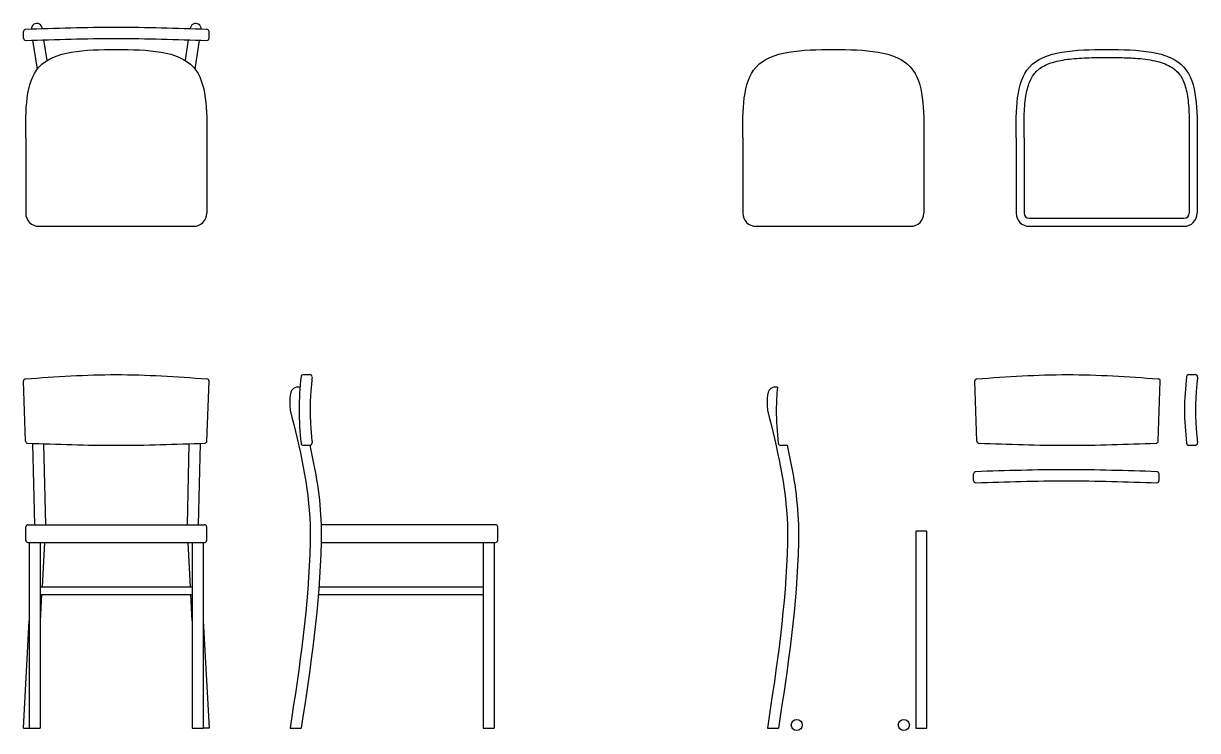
# Model space of a CAD drawing. Header units: millimetres. Extents: x 101 to 1709, y 35 to 1753.
# Drawn here: x 190.6 to 456.4, y 1517.5 to 1677.5 of the extents above; entities that cross this region are included whole.
import ezdxf

# ---------------------------------------------------------------- set-up
doc = ezdxf.new("R2010")
doc.units = ezdxf.units.MM
doc.header["$MEASUREMENT"] = 0

msp = doc.modelspace()

# ---------------------------------------------------------------- linework, layer by layer
for p, q in [((190.64, 1674.18), (190.64, 1675.68)), ((192.4, 1676.22), (192.4, 1676.23)), ((230.88, 1676.22), (230.88, 1676.23)), ((232.64, 1674.18), (232.64, 1675.68)), ((193.78, 1667.19), (192.78, 1673.73)), ((195.97, 1669.14), (195.27, 1673.81)), ((227.3, 1669.14), (228, 1673.81)), ((229.49, 1667.19), (230.49, 1673.73)), ((191.14, 1651.62), (191.14, 1634.62)), ((232.14, 1651.62), (232.14, 1634.62)), ((353.45, 1651.62), (353.45, 1634.62)), ((394.45, 1651.62), (394.45, 1634.62)), ((415.32, 1651.62), (415.32, 1634.62)), ((417.12, 1651.62), (417.12, 1634.62)), ((454.52, 1651.62), (454.52, 1634.62)), ((456.32, 1651.62), (456.32, 1634.62)), ((418.32, 1633.42), (453.32, 1633.42)), ((194.14, 1631.62), (229.14, 1631.62)), ((356.45, 1631.62), (391.45, 1631.62)), ((418.32, 1631.62), (453.32, 1631.62)), ((253.96, 1598.06), (255.46, 1598.06)), ((454.38, 1598.06), (455.89, 1598.06)), ((191.1, 1583.01), (190.64, 1596.59)), ((232.17, 1583.01), (232.64, 1596.59)), ((406.43, 1583.01), (405.97, 1596.59)), ((447.5, 1583.01), (447.97, 1596.59)), ((192.67, 1582.48), (193.1, 1564.06)), ((195.18, 1582.4), (195.6, 1564.06)), ((228.09, 1582.4), (227.67, 1564.06)), ((230.61, 1582.48), (230.17, 1564.06)), ((253.96, 1582.06), (255.46, 1582.06)), ((362, 1582.06), (363.5, 1582.06)), ((454.38, 1582.06), (455.89, 1582.06)), ((405.69, 1574.08), (405.69, 1575.58)), ((447.69, 1574.08), (447.69, 1575.58)), ((191.14, 1560.56), (191.14, 1563.56)), ((191.64, 1564.06), (231.64, 1564.06)), ((232.14, 1560.56), (232.14, 1563.56)), ((297.5, 1564.06), (258, 1564.06)), ((298, 1560.56), (298, 1563.56)), ((191.64, 1560.06), (231.64, 1560.06)), ((191.94, 1560.06), (191.94, 1518.06)), ((194.44, 1560.06), (194.44, 1518.06)), ((195.39, 1560.06), (194.85, 1550.06)), ((228.42, 1550.06), (227.89, 1560.06)), ((228.84, 1560.06), (228.84, 1518.06)), ((231.34, 1560.06), (231.34, 1518.06)), ((258, 1560.06), (297.5, 1560.06)), ((294.7, 1560.06), (294.7, 1518.06)), ((297.2, 1560.06), (297.2, 1518.06)), ((194.44, 1550.06), (228.84, 1550.06)), ((257.52, 1550.06), (294.7, 1550.06)), ((194.44, 1548.26), (228.84, 1548.26)), ((194.75, 1548.26), (194.44, 1542.33)), ((228.84, 1542.33), (228.52, 1548.26)), ((257.38, 1548.26), (294.7, 1548.26)), ((190.64, 1518.06), (191.94, 1542.31)), ((231.34, 1542.31), (232.64, 1518.06)), ((190.64, 1518.06), (191.94, 1518.06)), ((191.94, 1518.06), (194.44, 1518.06)), ((228.84, 1518.06), (231.34, 1518.06)), ((232.64, 1518.06), (231.34, 1518.06)), ((251, 1518.06), (253.5, 1518.06)), ((294.7, 1518.06), (297.2, 1518.06)), ((359.04, 1518.06), (361.54, 1518.06))]:
    msp.add_line(p, q)
at = {"lineweight": -3}
msp.add_lwpolyline([(392.63, 1518.06), (395.13, 1518.06), (395.13, 1562.62), (392.63, 1562.62), (392.63, 1518.06)], dxfattribs=at)
for centre in [(365.68, 1518.76), (389.91, 1518.76)]:
    msp.add_circle(centre, 1.25)
for centre, radius, start, end in [((193.64, 1676.27), 1.25, 1.6346, 181.7071), ((229.63, 1676.27), 1.25, 358.2929, 178.3654), ((191.14, 1675.68), 0.5, 91.8708, 180), ((232.14, 1675.68), 0.5, 360, 88.1292), ((191.14, 1674.18), 0.5, 180, 271.8792), ((232.14, 1674.18), 0.5, 268.1208, 360), ((194.14, 1634.62), 3, 180, 270), ((229.14, 1634.62), 3, 270, 0), ((356.45, 1634.62), 3, 180, 270), ((391.45, 1634.62), 3, 270, 0), ((418.32, 1634.62), 3, 180, 270), ((418.32, 1634.62), 1.2, 180, 270), ((453.32, 1634.62), 3, 270, 0), ((453.32, 1634.62), 1.2, 270, 0), ((253.96, 1597.56), 0.5, 90, 174.6613), ((255.46, 1597.56), 0.5, 354.6525, 90), ((454.38, 1597.56), 0.5, 90, 174.6613), ((455.89, 1597.56), 0.5, 354.6525, 90), ((191.14, 1596.59), 0.5, 94.0836, 180), ((232.14, 1596.59), 0.5, 0, 85.9164), ((406.47, 1596.59), 0.5, 94.0836, 180), ((447.47, 1596.59), 0.5, 0, 85.9164), ((251.5, 1590.13), 0.5, 183.5143, 193.9302), ((191.6, 1583.02), 0.5, 181.9653, 267.9588), ((231.67, 1583.02), 0.5, 272.0412, 358.0347), ((253.96, 1582.56), 0.5, 185.3387, 270), ((255.46, 1582.56), 0.5, 270, 5.3476), ((362, 1582.56), 0.5, 185.3387, 270), ((406.93, 1583.02), 0.5, 181.9653, 267.9588), ((447, 1583.02), 0.5, 272.0412, 358.0347), ((454.38, 1582.56), 0.5, 185.3387, 270), ((455.89, 1582.56), 0.5, 270, 5.3476), ((406.19, 1575.58), 0.5, 91.8708, 180), ((447.19, 1575.58), 0.5, 360, 88.1292), ((406.19, 1574.08), 0.5, 180, 271.8792), ((447.19, 1574.08), 0.5, 268.1208, 360), ((191.64, 1563.56), 0.5, 90, 180), ((231.64, 1563.56), 0.5, 0, 90), ((297.5, 1563.56), 0.5, 0, 90), ((191.64, 1560.56), 0.5, 180, 270), ((231.64, 1560.56), 0.5, 270, 0), ((297.5, 1560.56), 0.5, 270, 0)]:
    msp.add_arc(centre, radius, start, end)
for points in [[(232.15, 1676.18), (225.31, 1676.4), (211.64, 1676.84), (197.96, 1676.4), (191.12, 1676.18)], [(191.15, 1673.68), (197.98, 1673.9), (211.64, 1674.34), (225.29, 1673.9), (232.12, 1673.68)], [(191.1, 1597.09), (197.95, 1597.58), (211.64, 1598.54), (225.33, 1597.58), (232.17, 1597.09)], [(253.46, 1597.6), (253.23, 1595.09), (252.78, 1590.06), (253.23, 1585.03), (253.46, 1582.51)], [(406.43, 1597.09), (413.28, 1597.58), (426.97, 1598.54), (440.66, 1597.58), (447.5, 1597.09)], [(453.88, 1597.6), (453.65, 1595.09), (453.2, 1590.06), (453.65, 1585.03), (453.88, 1582.51)], [(191.58, 1582.52), (198.27, 1582.29), (211.64, 1581.83), (225, 1582.29), (231.69, 1582.52)], [(406.91, 1582.52), (413.6, 1582.29), (426.97, 1581.83), (440.33, 1582.29), (447.02, 1582.52)], [(447.21, 1576.08), (440.37, 1576.31), (426.69, 1576.74), (413.02, 1576.31), (406.18, 1576.08)], [(406.21, 1573.58), (413.04, 1573.81), (426.69, 1574.24), (440.35, 1573.81), (447.18, 1573.58)]]:
    msp.add_open_spline(points, degree=3)
for points in [[(191.14, 1651.62), (194.14, 1667.62), (211.64, 1671.62), (229.14, 1667.62), (232.14, 1651.62)], [(353.45, 1651.62), (356.45, 1667.62), (373.95, 1671.62), (391.45, 1667.62), (394.45, 1651.62)], [(415.32, 1651.62), (418.32, 1667.62), (435.82, 1671.62), (453.32, 1667.62), (456.32, 1651.62)]]:
    msp.add_spline(points, degree=3)
for points, knots in [([(417.12, 1651.63), (417.12, 1652.18), (417.12, 1652.73), (417.12, 1654.36), (417.13, 1655.43), (417.21, 1658.1), (417.32, 1659.65), (417.73, 1662.21), (417.99, 1663.27), (418.61, 1664.87), (418.94, 1665.48), (419.55, 1666.31), (419.8, 1666.59), (420.39, 1667.12), (420.71, 1667.37), (421.89, 1668.1), (422.9, 1668.52), (425.23, 1669.16), (426.55, 1669.38), (429.38, 1669.68), (430.89, 1669.75), (433.43, 1669.81), (434.43, 1669.82), (436.61, 1669.82), (437.78, 1669.82), (440.06, 1669.77), (441.18, 1669.73), (443.87, 1669.54), (445.38, 1669.35), (448.08, 1668.75), (449.25, 1668.34), (450.66, 1667.56), (451.06, 1667.28), (451.76, 1666.68), (452.06, 1666.36), (452.6, 1665.63), (452.84, 1665.21), (453.48, 1663.85), (453.8, 1662.75), (454.25, 1660.28), (454.38, 1658.9), (454.52, 1655.99), (454.53, 1654.46), (454.53, 1652.47), (454.52, 1652.05), (454.52, 1651.63)], [0, 0, 0, 0, 1.421165, 1.421165, 4.263494, 4.263494, 8.745792, 8.745792, 12.503237, 12.503237, 15.411498, 15.411498, 17.225862, 17.225862, 19.040226, 19.040226, 23.13758, 23.13758, 27.234935, 27.234935, 31.332289, 31.332289, 33.90161, 33.90161, 36.890707, 36.890707, 39.879805, 39.879805, 44.351118, 44.351118, 48.82243, 48.82243, 50.963582, 50.963582, 53.040583, 53.040583, 55.117585, 55.117585, 59.201269, 59.201269, 63.284953, 63.284953, 67.368636, 67.368636, 68.460287, 68.460287, 68.460287, 68.460287]), ([(255.96, 1597.51), (255.92, 1597.05), (255.88, 1596.6), (255.74, 1595.03), (255.65, 1593.93), (255.54, 1592.09), (255.52, 1591.34), (255.5, 1589.96), (255.51, 1589.32), (255.55, 1588.01), (255.58, 1587.36), (255.71, 1585.37), (255.83, 1584.03), (255.96, 1582.65), (255.96, 1582.63), (255.96, 1582.6)], [0.314214, 0.314214, 0.314214, 0.314214, 1.695703, 1.695703, 5.08711, 5.08711, 7.433923, 7.433923, 9.488534, 9.488534, 11.543146, 11.543146, 15.652369, 15.652369, 15.717005, 15.717005, 15.717005, 15.717005]), ([(456.39, 1597.51), (456.34, 1597.05), (456.3, 1596.6), (456.16, 1595.03), (456.07, 1593.93), (455.97, 1592.09), (455.94, 1591.34), (455.92, 1589.96), (455.93, 1589.32), (455.97, 1588.01), (456, 1587.36), (456.13, 1585.37), (456.25, 1584.03), (456.38, 1582.65), (456.39, 1582.63), (456.39, 1582.6)], [0.314214, 0.314214, 0.314214, 0.314214, 1.695703, 1.695703, 5.08711, 5.08711, 7.433923, 7.433923, 9.488534, 9.488534, 11.543146, 11.543146, 15.652369, 15.652369, 15.717005, 15.717005, 15.717005, 15.717005]), ([(253.24, 1595.18), (252.89, 1595.19), (250.69, 1595.3), (250.85, 1592.48), (251, 1590.1)], [0, 0, 0, 0, 1.002972, 6.213424, 6.213424, 6.213424, 6.213424]), ([(361.28, 1595.18), (360.93, 1595.19), (358.73, 1595.3), (358.89, 1592.48), (359.04, 1590.1)], [0, 0, 0, 0, 1.002972, 6.213424, 6.213424, 6.213424, 6.213424]), ([(361.28, 1595.18), (361.14, 1593.47), (360.89, 1589.25), (361.26, 1585.03), (361.5, 1582.51)], [2.884469, 2.884469, 2.884469, 2.884469, 8.01561, 15.576856, 15.576856, 15.576856, 15.576856]), ([(251.01, 1590.01), (253.15, 1581.42), (255.6, 1571.52), (255.43, 1547.29), (253.12, 1532.01), (251, 1518.06)], [0.045184, 0.045184, 0.045184, 0.045184, 26.38655, 30.38655, 72.626933, 72.626933, 72.626933, 72.626933]), ([(359.05, 1590.01), (361.18, 1581.42), (363.64, 1571.52), (363.47, 1547.29), (361.16, 1532.01), (359.04, 1518.06)], [0.045184, 0.045184, 0.045184, 0.045184, 26.38655, 30.38655, 72.626933, 72.626933, 72.626933, 72.626933]), ([(255.43, 1582.06), (256.78, 1576.1), (258.08, 1568.81), (257.93, 1547.29), (255.62, 1532.01), (253.5, 1518.06)], [8.167549, 8.167549, 8.167549, 8.167549, 26.38655, 30.38655, 72.626933, 72.626933, 72.626933, 72.626933]), ([(363.47, 1582.06), (364.82, 1576.1), (366.12, 1568.81), (365.97, 1547.29), (363.66, 1532.01), (361.54, 1518.06)], [8.167549, 8.167549, 8.167549, 8.167549, 26.38655, 30.38655, 72.626933, 72.626933, 72.626933, 72.626933])]:
    msp.add_open_spline(points, degree=3, knots=knots)

doc.saveas('drawing.dxf')
